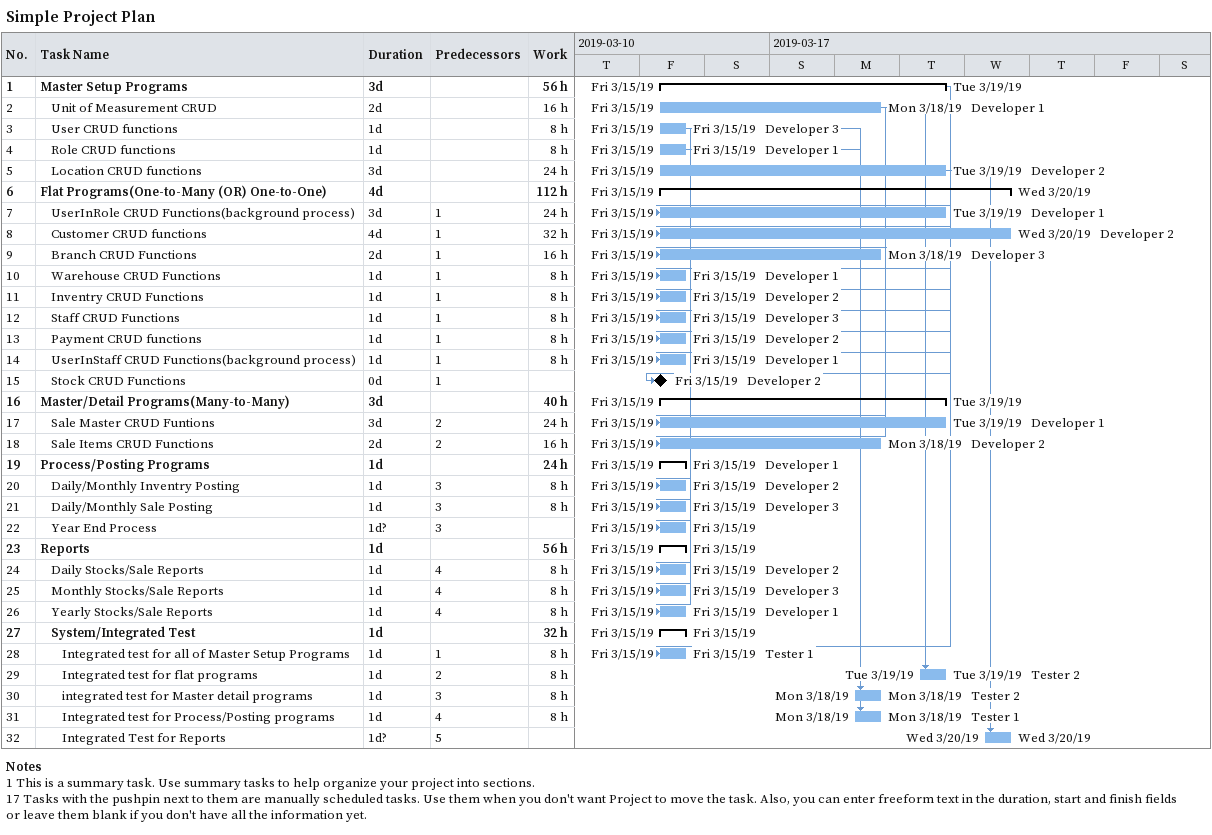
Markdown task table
Simple Project Plan

| ID | Level | Task | Duration | Start | Finish | Predecessors | Resources | Work (h) |
|---|---|---|---|---|---|---|---|---|
| 1 | 1 | **Master Setup Programs** | 3d | 2019-03-15 | 2019-03-19 |  |  | 56 |
| 2 | 2 | Unit of Measurement CRUD | 2d | 2019-03-15 | 2019-03-18 |  | Developer 1 | 16 |
| 3 | 2 | User CRUD functions | 1d | 2019-03-15 | 2019-03-15 |  | Developer 3 | 8 |
| 4 | 2 | Role CRUD functions | 1d | 2019-03-15 | 2019-03-15 |  | Developer 1 | 8 |
| 5 | 2 | Location CRUD functions | 3d | 2019-03-15 | 2019-03-19 |  | Developer 2 | 24 |
| 6 | 1 | **Flat Programs(One-to-Many (OR) One-to-One)** | 4d | 2019-03-15 | 2019-03-20 |  |  | 112 |
| 7 | 2 | UserInRole CRUD Functions(background process) | 3d | 2019-03-15 | 2019-03-19 | 1 | Developer 1 | 24 |
| 8 | 2 | Customer CRUD functions | 4d | 2019-03-15 | 2019-03-20 | 1 | Developer 2 | 32 |
| 9 | 2 | Branch CRUD Functions | 2d | 2019-03-15 | 2019-03-18 | 1 | Developer 3 | 16 |
| 10 | 2 | Warehouse CRUD Functions | 1d | 2019-03-15 | 2019-03-15 | 1 | Developer 1 | 8 |
| 11 | 2 | Inventry CRUD Functions | 1d | 2019-03-15 | 2019-03-15 | 1 | Developer 2 | 8 |
| 12 | 2 | Staff CRUD Functions | 1d | 2019-03-15 | 2019-03-15 | 1 | Developer 3 | 8 |
| 13 | 2 | Payment CRUD functions | 1d | 2019-03-15 | 2019-03-15 | 1 | Developer 2 | 8 |
| 14 | 2 | UserInStaff CRUD Functions(background process) | 1d | 2019-03-15 | 2019-03-15 | 1 | Developer 1 | 8 |
| 15 | 2 | Stock CRUD Functions | 0d | 2019-03-15 | 2019-03-15 | 1 | Developer 2 |  |
| 16 | 1 | **Master/Detail Programs(Many-to-Many)** | 3d | 2019-03-15 | 2019-03-19 |  |  | 40 |
| 17 | 2 | Sale Master CRUD Funtions | 3d | 2019-03-15 | 2019-03-19 | 2 | Developer 1 | 24 |
| 18 | 2 | Sale Items CRUD Functions | 2d | 2019-03-15 | 2019-03-18 | 2 | Developer 2 | 16 |
| 19 | 1 | **Process/Posting Programs** | 1d | 2019-03-15 | 2019-03-15 |  | Developer 1 | 24 |
| 20 | 2 | Daily/Monthly Inventry Posting | 1d | 2019-03-15 | 2019-03-15 | 3 | Developer 2 | 8 |
| 21 | 2 | Daily/Monthly Sale Posting | 1d | 2019-03-15 | 2019-03-15 | 3 | Developer 3 | 8 |
| 22 | 2 | Year End Process | 1d? | 2019-03-15 | 2019-03-15 | 3 |  |  |
| 23 | 1 | **Reports** | 1d | 2019-03-15 | 2019-03-15 |  |  | 56 |
| 24 | 2 | Daily Stocks/Sale Reports | 1d | 2019-03-15 | 2019-03-15 | 4 | Developer 2 | 8 |
| 25 | 2 | Monthly Stocks/Sale Reports | 1d | 2019-03-15 | 2019-03-15 | 4 | Developer 3 | 8 |
| 26 | 2 | Yearly Stocks/Sale Reports | 1d | 2019-03-15 | 2019-03-15 | 4 | Developer 1 | 8 |
| 27 | 2 | **System/Integrated Test** | 1d | 2019-03-15 | 2019-03-15 |  |  | 32 |
| 28 | 3 | Integrated test for all of Master Setup Programs | 1d | 2019-03-15 | 2019-03-15 | 1 | Tester 1 | 8 |
| 29 | 3 | Integrated test for flat programs | 1d | 2019-03-19 | 2019-03-19 | 2 | Tester 2 | 8 |
| 30 | 3 | integrated test for Master detail programs | 1d | 2019-03-18 | 2019-03-18 | 3 | Tester 2 | 8 |
| 31 | 3 | Integrated test for Process/Posting programs | 1d | 2019-03-18 | 2019-03-18 | 4 | Tester 1 | 8 |
| 32 | 3 | Integrated Test for Reports | 1d? | 2019-03-20 | 2019-03-20 | 5 |  |  |

Notes
- 1: This is a summary task. Use summary tasks to help organize your project into sections.
- 17: Tasks with the pushpin next to them are manually scheduled tasks. Use them when you don't want Project to move the task. Also, you can enter freeform text in the duration, start and finish fields or leave them blank if you don't have all the information yet.
